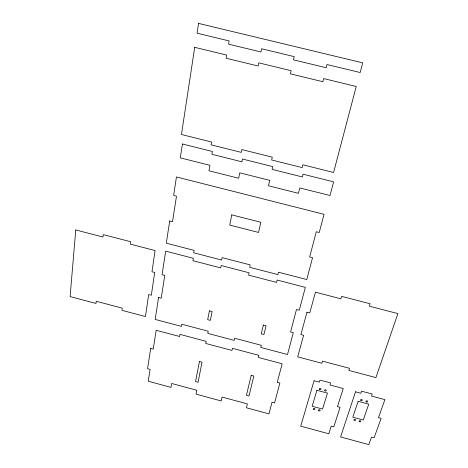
<?xml version="1.0" encoding="UTF-8"?>
<svg xmlns="http://www.w3.org/2000/svg" width="468" height="468" viewBox="0 0 468 468"><rect width="100%" height="100%" fill="white"/><g stroke="black" fill="none" stroke-linecap="round" stroke-linejoin="round"><path stroke-width="0.7" d="M75.757 229.964L70.101 296.577L95.981 303.445L96.209 301.263L122.247 308.16L121.972 310.337L145.454 316.561L148.66 294.553L151.322 295.249L154.692 272.47L151.983 271.762L155.072 250.555L130.344 244.132L130.648 241.728L103.247 234.62L102.989 237.03L75.757 229.964M194.711 47.327L181.449 134.497L211.577 142.02L211.086 144.84L241.295 152.392L241.851 149.579L272.271 157.172L271.656 159.98L302.17 167.602L302.843 164.806L333.567 172.476L356.259 86.481L323.61 78.566L322.856 81.713L290.447 73.85L291.137 70.697L258.827 62.864L258.207 66.029L226.138 58.248L226.688 55.078L194.711 47.327M198.555 23.4L197.063 33.199L229.144 40.932L228.583 44.167L260.957 51.983L261.589 48.76L294.202 56.622L293.5 59.84L326.219 67.737L326.992 64.531L360.155 72.528L362.706 62.852L198.555 23.4M169.703 220.972L166.298 243.184L194.138 250.386L193.717 252.802L221.633 260.032L222.107 257.622L250.199 264.894L249.672 267.298L277.84 274.593L278.419 272.2L306.774 279.536L312.565 257.675L309.676 256.938L316.286 231.765L319.235 232.514L324.049 214.326L176.442 176.951L173.616 195.419L176.494 196.15L172.528 221.697L169.703 220.972M150.678 348.408L147.566 368.696L150.082 369.375L148.233 381.221L170.972 387.375L171.662 383.462L196.794 390.248L196.028 394.144L221.177 400.947L222.031 397.063L247.373 403.907L246.431 407.774L268.965 413.87L272.031 402.223L274.593 402.913L279.882 382.994L277.272 382.297L282.145 363.776L258.33 357.441L258.839 355.341L232.438 348.321L231.97 350.427L205.727 343.448L206.148 341.33L179.969 334.368L179.595 336.492L156.172 330.262L153.235 349.099L150.678 348.408M158.57 297.449L155.195 319.428L181.432 326.383L181.806 324.23L208.201 331.227L207.78 333.374L234.24 340.394L234.714 338.253L261.331 345.308L260.816 347.443L287.504 354.522L293.313 332.643L290.587 331.929L296.484 309.535L299.257 310.261L305.335 287.364L277.15 280.051L276.576 282.415L248.572 275.143L249.099 272.774L221.165 265.526L220.697 267.907L192.945 260.699L193.366 258.313L165.684 251.129L162.063 274.698L164.777 275.412L161.232 298.151L158.57 297.449M182.426 143.992L180.291 157.862L209.945 165.321L208.991 170.779L238.668 178.261L239.745 172.821L269.685 180.35L268.492 185.778L298.461 193.331L299.772 187.92L330.004 195.525L333.637 181.859L303.1 174.213L302.427 176.974L272.101 169.375L272.709 166.602L242.471 159.032L241.921 161.811L211.887 154.282L212.373 151.492L182.426 143.992M199.462 361.466L195.53 381.619L198.063 382.297L202.036 362.156L199.462 361.466M209.401 310.84L207.675 319.662L210.343 320.369L212.086 311.548L209.401 310.84M231.759 214.865L229.741 225.073L258.552 232.45L260.793 222.277L231.759 214.865M251.222 375.324L246.425 395.325L248.982 396.016L253.826 376.02L251.222 375.324M263.361 325.049L261.255 333.813L263.946 334.526L266.07 325.763L263.361 325.049M306.979 312.197L300.895 334.556L303.621 335.275L297.701 356.856L321.867 363.267L322.493 361.15L349.502 368.304L348.83 370.416L375.903 377.594L397.899 313.601L369.346 306.183L370.118 303.761L341.634 296.373L340.915 298.806L315.438 292.19L309.752 312.922L306.979 312.197M314.057 380.741L300.731 426.167L328.799 433.766L331.233 426.143L333.807 426.839L340.084 407.347L337.463 406.645L343.255 388.528L329.969 384.983L330.595 382.929L319.966 380.098L319.357 382.151L314.057 380.741M316.93 390.3L312.168 406.271L322.557 409.067L327.465 393.12L316.93 390.3M355.522 391.798L340.587 436.954L368.831 444.6L371.539 437.03L374.131 437.726L381.11 418.357L378.472 417.649L384.912 399.643L371.534 396.074L372.241 394.033L361.542 391.178L360.857 393.225L355.522 391.798M358.137 401.322L352.808 417.199L363.267 420.007L368.743 404.159L358.137 401.322M318.813 410.734A0.807 0.614 12.4 0 0 320.141 410.541A0.807 0.614 12.4 0 0 319.129 409.716A0.807 0.614 12.4 0 0 318.813 410.734M313.578 409.295A0.807 0.614 12.7 0 0 314.929 409.196A0.807 0.614 12.7 0 0 314.01 408.312A0.807 0.614 12.7 0 0 313.578 409.295M319.615 389.399A0.819 0.638 12.3 0 0 320.96 389.189A0.819 0.638 12.3 0 0 319.931 388.346A0.819 0.638 12.3 0 0 319.615 389.399M324.891 390.809A0.819 0.638 12 0 0 326.237 390.599A0.819 0.638 12 0 0 325.213 389.756A0.819 0.638 12 0 0 324.891 390.809M366.198 401.854A0.831 0.638 9.2 0 0 367.579 401.649A0.831 0.638 9.2 0 0 366.561 400.807A0.831 0.638 9.2 0 0 366.198 401.854M354.147 420.211A0.813 0.614 10.2 0 0 355.522 420.118A0.813 0.614 10.2 0 0 354.615 419.234A0.813 0.614 10.2 0 0 354.147 420.211M359.418 421.656A0.813 0.614 9.8 0 0 360.764 421.469A0.813 0.614 9.8 0 0 359.763 420.644A0.813 0.614 9.8 0 0 359.418 421.656M360.892 400.432A0.825 0.638 9.5 0 0 362.261 400.228A0.825 0.638 9.5 0 0 361.249 399.385A0.825 0.638 9.5 0 0 360.892 400.432"/></g></svg>
